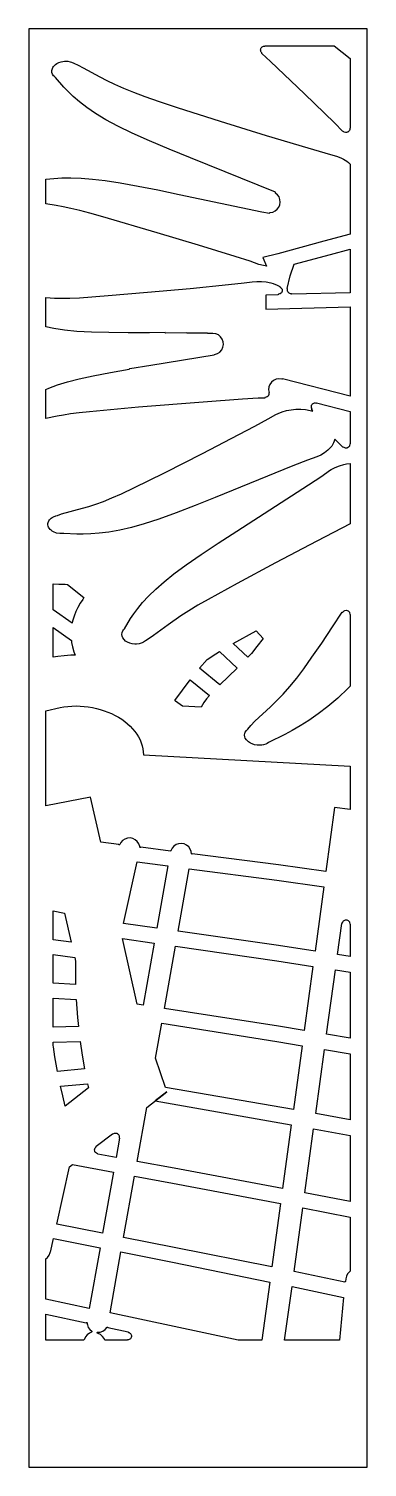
# Model space of a CAD drawing. Extents: x 0 to 400, y 0 to 1700.
import ezdxf

# ---------------------------------------------------------------- set-up
doc = ezdxf.new("R2010")
doc.units = 0
doc.layers.add('CUT', color=1, linetype='CONTINUOUS')
doc.layers.add('OUTLINE', color=7, linetype='CONTINUOUS')

msp = doc.modelspace()

# ---------------------------------------------------------------- linework, layer by layer
at = {"layer": 'CUT'}
for points in [[(374.14, 1577.57), (372.93, 1578), (371.67, 1578.91), (371.44, 1578.95), (371.03, 1578.77), (361.13, 1588.71), (325.8, 1623.06), (285.82, 1661.17), (275.41, 1670.95), (275.58, 1671.37), (275.54, 1671.59), (274.82, 1672.46), (274.39, 1673.21), (274.12, 1674.04), (274.01, 1674.91), (274.08, 1675.79), (274.32, 1676.62), (274.72, 1677.39), (275.27, 1678.08), (275.93, 1678.64), (276.71, 1679.06), (277.54, 1679.31), (278.66, 1679.45), (278.85, 1679.59), (279.01, 1680), (361.11, 1680), (380, 1665.05), (380, 1582.48), (379.59, 1582.32), (379.45, 1582.13), (379.31, 1581.02), (378.88, 1579.8), (378.4, 1579.09), (377.79, 1578.47), (377.07, 1578), (376.28, 1577.67), (375.43, 1577.5)], [(292.35, 1505.23), (291.7, 1505.82), (291.64, 1506.05), (291.77, 1506.46), (291.71, 1506.72), (291.76, 1506.95), (191.15, 1547.34), (165.99, 1557.64), (142.64, 1567.5), (122.05, 1576.63), (105.07, 1584.79), (91.12, 1592.35), (79.05, 1599.73), (68.71, 1606.85), (59.94, 1613.63), (52.6, 1619.98), (46.51, 1625.83), (41.52, 1631.07), (31.54, 1642.6), (30.42, 1643.45), (29.33, 1644.56), (28.12, 1646.41), (27.45, 1648.43), (27.35, 1650.54), (27.61, 1651.97), (28.46, 1654.06), (29.33, 1655.39), (30.42, 1656.65), (31.71, 1657.81), (33.18, 1658.85), (35.68, 1660.15), (38.44, 1661.1), (42.33, 1661.75), (46.22, 1661.66), (48.98, 1661.11), (50.69, 1660.52), (53.15, 1659.22), (58.42, 1656.97), (64.19, 1654.01), (84.07, 1643.13), (92.2, 1638.92), (101.4, 1634.46), (111.84, 1629.78), (123.72, 1624.93), (137.27, 1619.92), (154.25, 1614.09), (175.45, 1607.07), (226.06, 1590.86), (280.46, 1573.99), (329.83, 1559.13), (349.82, 1553.3), (364.7, 1549.16), (369.52, 1547.2), (371.76, 1546.05), (375.87, 1543.45), (377.71, 1542), (380, 1539.84), (380, 1457.3), (348.7, 1448.95), (294.4, 1434.06), (276.44, 1429.5), (280.99, 1419.61), (277.28, 1420.22), (272.07, 1421.55), (261.53, 1425.22), (244.1, 1430.81), (200.44, 1444.32), (151.87, 1458.93), (87.47, 1477.7), (72.32, 1481.96), (60.3, 1485.14), (49.75, 1487.66), (40.48, 1489.64), (32.32, 1491.18), (20, 1493.2), (20, 1522.12), (29.56, 1523.15), (38.94, 1523.69), (49.67, 1523.83), (61.78, 1523.45), (75.35, 1522.44), (90.44, 1520.69), (108.16, 1517.94), (129.17, 1514.13), (152.69, 1509.5), (177.87, 1504.33), (275.6, 1483.7), (284.59, 1481.92), (284.65, 1482.1), (284.94, 1482.35), (285.02, 1482.72), (285.2, 1482.89), (288.38, 1483.45), (291.27, 1484.72), (293.74, 1486.67), (295.64, 1489.19), (296.85, 1492.11), (297.28, 1495.24), (296.9, 1498.36), (295.75, 1501.3), (293.89, 1503.85), (292.52, 1504.98)], [(305.82, 1390.48), (305.77, 1391.32), (305.89, 1392.38), (305.8, 1392.6), (305.43, 1392.86), (308.97, 1408.21), (313.46, 1421.7), (356.5, 1433.39), (380, 1439.6), (380, 1388.11), (310.86, 1386.19), (310.82, 1386.4), (310.5, 1386.72), (309.45, 1386.83), (308.63, 1387.04), (307.88, 1387.41), (307.21, 1387.92), (306.63, 1388.55), (306.2, 1389.27)], [(254.39, 1399.74), (263.95, 1401.06), (269.56, 1401.48), (275.18, 1401.4), (280.72, 1400.8), (286.07, 1399.7), (288.64, 1398.96), (293.55, 1397.14), (296.84, 1395.48), (296.79, 1395.04), (296.9, 1394.84), (297.82, 1394.22), (298.45, 1393.62), (299.13, 1392.52), (299.29, 1392.13), (299.47, 1391.29), (299.45, 1390), (299.04, 1388.78), (298.59, 1388.05), (297.65, 1387.16), (296.91, 1386.73), (296.5, 1386.58), (295.05, 1386.3), (294.75, 1385.96), (294.72, 1385.74), (280.01, 1385.33), (280.01, 1368.79), (380, 1371.32), (380, 1265.76), (299.68, 1286.39), (299.41, 1286.02), (299.19, 1285.94), (295.5, 1286.35), (292.26, 1285.84), (289.27, 1284.5), (286.73, 1282.42), (284.83, 1279.75), (283.69, 1276.67), (283.4, 1273.4), (283.98, 1269.97), (283.76, 1269.58), (283.55, 1269.48), (283.63, 1268.82), (283.59, 1267.95), (283.21, 1266.72), (282.76, 1265.98), (281.84, 1265.07), (280.7, 1264.47), (279.18, 1264.15), (279, 1264.01), (278.86, 1263.59), (271.29, 1263.26), (252.53, 1262.1), (205.94, 1258.78), (129.72, 1252.68), (71.63, 1247.48), (59.64, 1246.19), (49.48, 1244.85), (40.85, 1243.52), (33.51, 1242.21), (20, 1239.38), (20, 1273.78), (23.66, 1275.36), (33.83, 1279.09), (45.73, 1282.77), (59.48, 1286.35), (76.2, 1289.96), (96.44, 1293.8), (118.82, 1297.7), (118.91, 1298.14), (119.08, 1298.3), (119.39, 1298.41), (144.13, 1302.5), (219.24, 1314.53), (219.31, 1314.92), (219.65, 1315.2), (222.94, 1316.2), (225.78, 1318), (228.02, 1320.51), (229.52, 1323.52), (230.14, 1326.82), (229.85, 1330.18), (228.68, 1333.32), (226.7, 1336.05), (224.06, 1338.13), (220.96, 1339.43), (217.59, 1339.86), (211.72, 1339.8), (211.3, 1339.97), (211.16, 1340.16), (211.12, 1340.39), (187.51, 1340.13), (187.08, 1340.3), (186.9, 1340.72), (161.71, 1340.44), (161.28, 1340.61), (161.1, 1341.03), (142.54, 1340.82), (117.65, 1340.71), (94.49, 1340.85), (73.95, 1341.32), (56.76, 1342.24), (42.34, 1343.72), (29.71, 1345.72), (20, 1347.87), (20, 1382.32), (30.49, 1381.67), (38.73, 1381.51), (48.39, 1381.64), (59.81, 1382.17), (93.98, 1384.62), (140.44, 1388.53), (190.64, 1393.16), (236.09, 1397.73)], [(327.13, 1249.92), (332.67, 1248.93), (335.84, 1248.1), (334.49, 1250.14), (334.65, 1250.29), (334.75, 1250.73), (334.13, 1252.1), (333.94, 1253.36), (334.02, 1254.2), (334.25, 1255.01), (334.88, 1256.11), (335.47, 1256.72), (336.16, 1257.2), (336.93, 1257.55), (337.75, 1257.74), (338.6, 1257.77), (339.69, 1257.63), (340.07, 1257.87), (340.16, 1258.08), (380, 1247.84), (380, 1209.36), (379.59, 1209.2), (379.45, 1209.01), (379.21, 1207.49), (378.89, 1206.7), (378.41, 1205.99), (377.82, 1205.38), (376.72, 1204.71), (375.92, 1204.46), (375.06, 1204.36), (374.21, 1204.43), (373.39, 1204.67), (372.62, 1205.06), (371.73, 1205.72), (371.5, 1205.75), (371.11, 1205.56), (366.35, 1210.12), (361.86, 1215.07), (361.05, 1212.47), (360.21, 1210.57), (357.99, 1206.89), (356.63, 1205.14), (353.42, 1201.83), (349.62, 1198.85), (345.29, 1196.23), (340.5, 1194.03), (329.41, 1190.12), (312.11, 1183.36), (220.29, 1146.02), (196.48, 1136.55), (174.08, 1127.92), (153.88, 1120.55), (136.54, 1114.81), (121.39, 1110.58), (107.47, 1107.42), (94.8, 1105.21), (83.38, 1103.8), (73.22, 1103.05), (64.35, 1102.79), (56.78, 1102.88), (41.42, 1103.69), (38.63, 1103.4), (36.67, 1103.43), (32.83, 1104.05), (29.32, 1105.35), (27.76, 1106.24), (26.38, 1107.26), (25.19, 1108.4), (24.21, 1109.64), (23.46, 1110.96), (22.96, 1112.34), (22.7, 1113.74), (22.7, 1115.16), (22.96, 1116.56), (23.81, 1118.58), (24.67, 1119.84), (26.38, 1121.54), (27.76, 1122.53), (29.32, 1123.37), (31.91, 1124.34), (33.88, 1124.79), (38.7, 1126.56), (63.55, 1133.27), (70.97, 1135.48), (79.17, 1138.17), (88.25, 1141.47), (98.35, 1145.55), (109.62, 1150.56), (141.24, 1165.79), (161.33, 1175.77), (205.32, 1198.05), (248.34, 1220.34), (267.18, 1230.29), (283.03, 1238.82), (292.12, 1244.02), (294.8, 1245.36), (299.34, 1247.19), (304.59, 1248.73), (310.09, 1249.79), (315.75, 1250.35), (321.46, 1250.39)], [(125.39, 972.78), (122.38, 973.09), (119.49, 973.82), (116.83, 974.93), (114.5, 976.38), (112.59, 978.11), (111.17, 980.06), (110.29, 982.15), (110, 984.3), (110.29, 986.43), (111.17, 988.46), (112.06, 989.72), (113.02, 990.73), (120.39, 1003.02), (124.14, 1008.58), (128.83, 1014.87), (134.59, 1021.84), (141.59, 1029.45), (149.99, 1037.68), (159.96, 1046.51), (171.63, 1055.89), (186.07, 1066.48), (203.8, 1078.7), (224.01, 1092.16), (245.85, 1106.38), (330.77, 1161), (346.41, 1171.39), (355.46, 1177.88), (357.57, 1179.23), (362.16, 1181.63), (367.18, 1183.61), (372.53, 1185.12), (375.32, 1185.69), (380, 1186.34), (380, 1114.83), (340.34, 1094.38), (291.62, 1068.77), (246.25, 1044.49), (211.9, 1025.69), (199.69, 1018.66), (189.07, 1012.16), (179.81, 1006.17), (164.64, 995.6), (147.47, 982.99), (142.46, 979.55), (137.82, 976.8), (135.59, 975.15), (133.98, 974.33), (130.36, 973.18), (127.41, 972.8)], [(53.55, 1005.94), (51.86, 1000.07), (51.37, 997.6), (29, 1013.43), (29, 1043.91), (35.39, 1043.44), (42.92, 1043.55), (45.84, 1043.34), (65.18, 1027.73), (63.9, 1025.5), (60.76, 1021), (57.95, 1016.18), (55.65, 1011.4)], [(380, 1007.82), (380, 923.07), (377.59, 920.54), (365.39, 909.09), (353.45, 899.02), (341.92, 890.25), (330.94, 882.67), (320.63, 876.2), (311.13, 870.71), (302.56, 866.12), (283.5, 856.62), (281.76, 855.48), (280.08, 854.67), (277.29, 853.78), (275.29, 853.41), (272.16, 853.21), (270.05, 853.33), (266.93, 853.85), (263.98, 854.78), (262.15, 855.61), (259.71, 857.14), (258.33, 858.31), (257.16, 859.6), (255.86, 861.67), (255.31, 863.11), (255, 865.32), (255.31, 867.49), (255.86, 868.88), (257.16, 870.82), (258.76, 872.33), (262.49, 876.71), (267.35, 881.58), (285.74, 898.84), (292.93, 905.88), (300.53, 913.76), (308.47, 922.59), (316.68, 932.47), (325.08, 943.54), (334.71, 957.16), (346.2, 973.95), (358.96, 993.02), (370.5, 1010.67), (370.69, 1010.58), (371.13, 1010.66), (372.17, 1011.8), (372.9, 1012.28), (373.69, 1012.62), (374.98, 1012.82), (376.26, 1012.63), (377.43, 1012.09), (378.4, 1011.22), (378.88, 1010.5), (379.2, 1009.71), (379.45, 1008.17), (379.59, 1007.98)], [(50.69, 974.66), (51.65, 969.42), (53.2, 963.7), (54.67, 959.63), (49.64, 959.52), (42, 959.04), (34.41, 958.19), (29, 957.34), (29, 992.38), (50.43, 977.15)], [(263.07, 961.83), (258.89, 957.19), (241.56, 973.53), (268.9, 988.52), (277.06, 979.55), (269.68, 969.79)], [(225.49, 964.11), (246.42, 944.31), (225.76, 924.82), (201.86, 944.22), (210.88, 954.73), (221.03, 961.38)], [(206.91, 903.73), (203.63, 898.42), (181.79, 899.63), (173.43, 905.46), (172.8, 906.27), (181.5, 918.36), (190.73, 930.47), (213.47, 911.94), (210.08, 908.02)], [(131.94, 732.37), (131.71, 732.37), (131.33, 732.63), (131.07, 733.71), (130.02, 736.8), (128.22, 739.47), (125.79, 741.6), (122.9, 743.03), (119.75, 743.66), (116.54, 743.46), (113.49, 742.44), (110.8, 740.65), (108.65, 738.25), (107.44, 735.82), (107.22, 735.57), (107, 735.48), (106.55, 735.58), (106.33, 735.87), (85.02, 738.55), (72.93, 792.08), (20, 781.68), (20, 893.87), (37, 897.84), (41.6, 898.63), (46.29, 899.19), (51.05, 899.53), (55.85, 899.65), (60.68, 899.53), (65.52, 899.19), (70.35, 898.62), (75.14, 897.82), (79.88, 896.8), (84.54, 895.56), (89.11, 894.11), (93.56, 892.45), (97.87, 890.59), (102.04, 888.54), (106.02, 886.3), (109.82, 883.89), (113.41, 881.31), (116.77, 878.57), (119.9, 875.7), (122.77, 872.7), (125.38, 869.57), (127.71, 866.35), (129.75, 863.04), (131.49, 859.65), (132.92, 856.2), (134.05, 852.71), (134.85, 849.19), (135.34, 845.65), (135.5, 842.12), (380, 828.49), (380, 777.33), (361.48, 779.69), (351.17, 704.22), (295.19, 711.76), (193.3, 724.88), (192.98, 724.67), (192.74, 724.67), (192.53, 724.75), (192.26, 725.12), (191.97, 727.58), (190.85, 730.61), (188.98, 733.25), (186.49, 735.31), (183.55, 736.66), (180.37, 737.21), (177.14, 736.91), (174.11, 735.78), (171.47, 733.92), (169.4, 731.43), (167.96, 728.41), (167.74, 728.29), (167.45, 728.28), (167.44, 728.2), (132.32, 732.61)], [(164.32, 710.64), (151.24, 636.97), (111.8, 642.49), (127.92, 715.31)], [(189.64, 707.33), (293.03, 693.73), (348.7, 686.07), (338.3, 610), (295.19, 616.43), (176.47, 633.42)], [(42.42, 654.81), (50.15, 620.61), (29, 623.43), (29, 657.67)], [(370.55, 642.84), (371, 644.3), (371.42, 645.04), (371.98, 645.68), (372.66, 646.2), (373.42, 646.58), (374.24, 646.81), (375.09, 646.88), (375.93, 646.78), (376.74, 646.52), (377.49, 646.11), (378.42, 645.24), (378.89, 644.53), (379.21, 643.74), (379.45, 642.23), (379.59, 642.04), (380, 641.88), (380, 603.78), (364.95, 606.02), (369.97, 642.57), (370.39, 642.67)], [(148.14, 619.5), (135.12, 546.2), (128.23, 547.26), (110.71, 624.84)], [(293.03, 598.42), (335.83, 591.92), (325.48, 516.13), (295.19, 521.09), (160.22, 542.32), (173.34, 615.89)], [(29, 605.89), (54.25, 602.45), (55.28, 597.9), (55.19, 581.07), (55.37, 570.43), (29, 571.93)], [(362.46, 587.87), (380, 585.21), (380, 507.21), (352.03, 511.79)], [(58.69, 520.73), (29, 520.15), (29, 554.39), (56.09, 552.77), (57.64, 531.41)], [(323.02, 498.13), (312.71, 422.63), (161.42, 448.73), (149.7, 483.31), (157.11, 524.87), (293.03, 503.12)], [(34.01, 467.83), (30.99, 485.15), (29.23, 496.7), (29, 498.38), (29, 502.48), (60.83, 503.02), (63.22, 486.99), (66.02, 470.96)], [(380, 410.65), (339.16, 417.92), (349.55, 493.71), (380, 488.65)], [(70.72, 448.19), (43, 426.84), (40.12, 438.73), (37.54, 450.24), (69.59, 453.29)], [(163.14, 443.63), (149.19, 432.88), (310.26, 404.69), (299.99, 329.49), (171.74, 353.43), (127.97, 361.45), (139.36, 425.32)], [(77.92, 373.68), (77.73, 374.98), (77.94, 376.28), (78.53, 377.46), (79.61, 378.61), (79.68, 378.83), (79.55, 379.26), (98.88, 394.14), (99.25, 393.92), (99.49, 393.93), (100.46, 394.5), (101.28, 394.81), (102.16, 394.94), (103.03, 394.91), (103.89, 394.69), (104.68, 394.31), (105.38, 393.79), (105.96, 393.13), (106.4, 392.36), (106.68, 391.54), (106.8, 390.65), (106.74, 389.53), (106.84, 389.32), (107.22, 389.09), (103.12, 366), (81.76, 369.92), (81.68, 370.35), (81.52, 370.52), (80.09, 371.03), (79.03, 371.81), (78.24, 372.87)], [(326.34, 324.42), (336.69, 399.92), (380, 392.09), (380, 314.09)], [(87.24, 276.58), (33.14, 287.27), (48.15, 355.08), (51.67, 357.8), (100.06, 348.79)], [(111.97, 271.69), (124.9, 344.17), (169.81, 335.81), (297.55, 311.62), (287.31, 236.66), (171.74, 259.87)], [(374.36, 219.62), (374.1, 219.22), (373.72, 219.13), (373.69, 218.84), (313.56, 231.28), (323.87, 306.48), (380, 295.53), (380, 231.68), (378.86, 230.91), (376.77, 228.57), (375.34, 225.77), (374.64, 222.67)], [(20, 246.26), (22.08, 247.97), (23.97, 250.66), (25.12, 253.81), (25.42, 254.14), (25.82, 254.18), (29.41, 270.42), (84.2, 259.45), (71.44, 187.59), (20, 198.48)], [(247.51, 150), (171.74, 166.31), (96.05, 182.37), (108.91, 254.49), (169.81, 242.28), (284.88, 218.85), (275.47, 150)], [(311.11, 213.41), (372.02, 200.64), (367.38, 150), (302.41, 150)], [(69.23, 168.33), (70.32, 165.29), (72.16, 162.64), (74.47, 160.68), (74.68, 160.24), (74.64, 160), (74.3, 159.66), (71.61, 158.62), (68.95, 156.65), (66.9, 154.07), (65.5, 150.71), (65.22, 150.37), (64.83, 150.31), (64.77, 150), (20, 150), (20, 180.92), (67.91, 170.66), (68.23, 170.87), (68.47, 170.87), (68.86, 170.63), (68.95, 170.41), (69.12, 169.64)], [(81.2, 158.41), (81.03, 158.59), (80.97, 159.07), (81.28, 159.43), (81.51, 159.5), (84.38, 159.69), (87.48, 160.76), (90.19, 162.6), (92.6, 165.45), (93.05, 165.55), (93.27, 165.46), (93.5, 165.15), (117.45, 160.01), (117.51, 159.58), (117.67, 159.4), (118.7, 159.04), (119.44, 158.63), (120.1, 158.07), (120.64, 157.4), (121.03, 156.64), (121.27, 155.82), (121.32, 154.53), (121.01, 153.29), (120.59, 152.54), (120.05, 151.87), (119.39, 151.33), (118.62, 150.94), (117.8, 150.69), (116.7, 150.55), (116.51, 150.41), (116.35, 150), (89.72, 150), (89.36, 150.76), (88.95, 151.98), (87.2, 154.62), (84.84, 156.73), (82.02, 158.18)]]:
    msp.add_lwpolyline(points, close=True, dxfattribs=at)
at = {"layer": 'OUTLINE'}
msp.add_lwpolyline([(0, 0), (400, 0), (400, 1700), (0, 1700)], close=True, dxfattribs=at)

doc.saveas('drawing.dxf')
